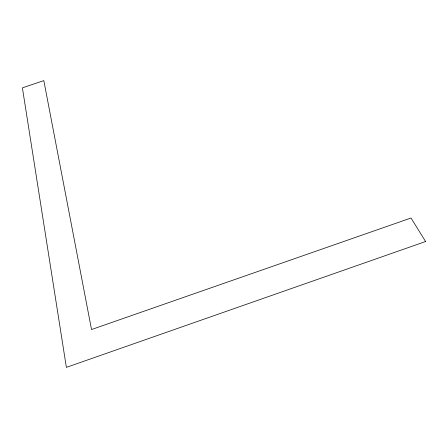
<?xml version="1.0" encoding="UTF-8"?>
<svg xmlns="http://www.w3.org/2000/svg" width="448" height="448" viewBox="0 0 448 448"><rect width="100%" height="100%" fill="white"/><g stroke="black" fill="none" stroke-linecap="round" stroke-linejoin="round"><path stroke-width="0.67" d="M425.6 241.522L66.371 367.377L22.4 87.858L43.82 80.623L91.526 329.538L411.006 218.014L425.6 241.522"/></g></svg>
